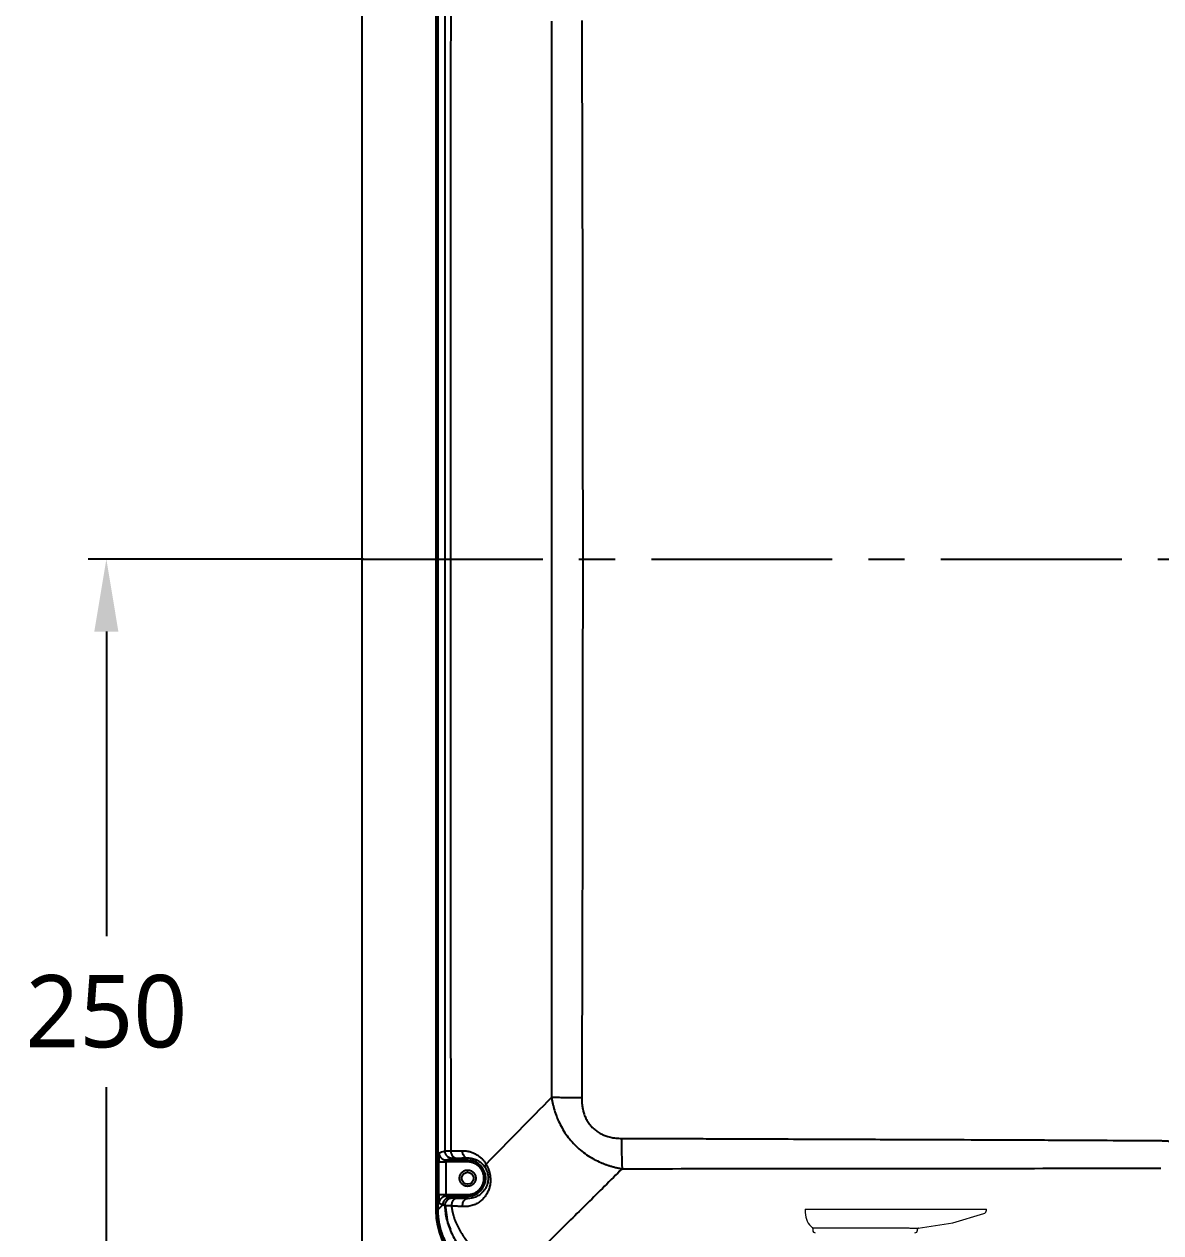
# Model space of a CAD drawing. Extents: x -4361 to 1554, y -156 to 2372.
# Drawn here: x -4322.5 to -4008.3, y 1405.2 to 1739.1 of the extents above; entities that cross this region are included whole.
import ezdxf

# ---------------------------------------------------------------- set-up
doc = ezdxf.new("R2010")
doc.units = 0
doc.header["$LTSCALE"] = 20
doc.header["$MEASUREMENT"] = 0
doc.linetypes.add('CENTER', pattern=[2, 1.25, -0.25, 0.25, -0.25])
doc.layers.get('0').update_dxf_attribs({"linetype": 'CONTINUOUS'})
doc.layers.get('DEFPOINTS').update_dxf_attribs({"linetype": 'CONTINUOUS'})
doc.layers.add('6', color=6, linetype='CONTINUOUS')
doc.layers.add('CENTER', color=2, linetype='CENTER')
doc.styles.get("Standard").update_dxf_attribs({"font": 'NanumGothic.ttf'})
doc.dimstyles.get("Standard").update_dxf_attribs({"dimtxt": 2.7, "dimasz": 2.5, "dimexe": 1.5, "dimexo": 1.5, "dimgap": 1.5, "dimtad": 1, "dimdec": 0, "dimlfac": 10, "dimzin": 0, "dimdsep": 46, "dimtxsty": 'Standard', "dimcen": 0, "dimclrt": 2, "dimadec": 0, "dimazin": 0, "dimtfac": 1, "dimtdec": 0, "dimtmove": 0, "dimatfit": 3, "dimfxl": 0, "dimtolj": 1, "dimtzin": 0, "dimarcsym": 0})

# ---------------------------------------------------------------- blocks, each defined once
blk = doc.blocks.new('*D61')
at = {"color": 3, "lineweight": -2}
for p, q in [((-4228.69, 1591.32), (-4304.76, 1591.32)), ((-4299.76, 1571.32), (-4299.76, 1487.21)), ((-4299.76, 1361.32), (-4299.76, 1445.43)), ((-4242.53, 1341.32), (-4304.76, 1341.32))]:
    blk.add_line(p, q, dxfattribs=at)
at = {"color": 3}
for points in [[(-4303.09, 1571.32), (-4296.43, 1571.32), (-4299.76, 1591.32)], [(-4303.09, 1361.32), (-4296.43, 1361.32), (-4299.76, 1341.32)]]:
    blk.add_solid(points, dxfattribs=at)
at = {"layer": 'DEFPOINTS', "color": 0}
for p in [(-4227.19, 1591.32), (-4299.76, 1341.32), (-4241.03, 1341.32)]:
    blk.add_point(p, dxfattribs=at)
at = {"color": 2, "insert": (-4299.76, 1466.32), "char_height": 20, "attachment_point": 5}
blk.add_mtext('\\A1;250', dxfattribs=at)
blk = doc.blocks.new('*D64')
at = {"color": 3, "lineweight": -2}
for p, q in [((-4208.69, 1772.82), (-4208.69, 1895.2)), ((-3483.73, 1591.97), (-3483.73, 1895.2)), ((-4188.69, 1890.2), (-3503.73, 1890.2))]:
    blk.add_line(p, q, dxfattribs=at)
at = {"color": 3}
for points in [[(-4188.69, 1893.53), (-4188.69, 1886.87), (-4208.69, 1890.2)], [(-3503.73, 1893.53), (-3503.73, 1886.87), (-3483.73, 1890.2)]]:
    blk.add_solid(points, dxfattribs=at)
at = {"layer": 'DEFPOINTS', "color": 0}
for p in [(-3483.73, 1890.2), (-4208.69, 1771.32), (-3483.73, 1590.47)]:
    blk.add_point(p, dxfattribs=at)
at = {"color": 2, "insert": (-3846.21, 1911.09), "char_height": 20, "attachment_point": 5}
blk.add_mtext('\\A1;725', dxfattribs=at)

msp = doc.modelspace()

# ---------------------------------------------------------------- linework, layer by layer
for p, q in [((-4208.69, 1771.32), (-4208.69, 1411.32)), ((-4208.42, 1771.04), (-4208.42, 1411.59)), ((-4208.16, 1771.04), (-4208.16, 1411.59)), ((-4199.91, 1425.32), (-4199.91, 1425.92)), ((-4207.86, 1415.82), (-4207.86, 1424.82)), ((-4199.91, 1424.82), (-4205.86, 1424.82)), ((-4205.86, 1415.82), (-4205.86, 1424.82)), ((-4199.91, 1425.32), (-4205.82, 1425.32)), ((-4199.91, 1424.82), (-4199.91, 1425.32)), ((-4207.86, 1415.82), (-4205.86, 1415.82)), ((-4205.86, 1415.82), (-4199.91, 1415.82)), ((-4199.91, 1415.82), (-4199.91, 1415.32)), ((-4205.82, 1415.32), (-4199.91, 1415.32)), ((-4199.91, 1415.32), (-4199.91, 1414.72))]:
    msp.add_line(p, q)
at = {"color": 7, "linetype": 'Continuous', "lineweight": 15}
for p, q in [((-4106.62, 1411.81), (-4106.62, 1410.81)), ((-4106.62, 1411.81), (-4090.06, 1411.81)), ((-4090.06, 1411.81), (-4073.1, 1411.81)), ((-4073.1, 1411.81), (-4056.54, 1411.81)), ((-4056.54, 1411.51), (-4056.54, 1411.81)), ((-4104.52, 1406.38), (-4104.52, 1405.93)), ((-4075.59, 1405.93), (-4075.59, 1406.25))]:
    msp.add_line(p, q, dxfattribs=at)
at = {"flags": 128}
for points in [[(-4207.85, 1426.37), (-4207.85, 1425.58), (-4207.83, 1424.82)], [(-4206.15, 1412.87), (-4205.49, 1408.2), (-4204.65, 1406.15)]]:
    msp.add_lwpolyline(points, dxfattribs=at)
at = {"color": 7, "linetype": 'Continuous', "lineweight": 15, "flags": 128}
msp.add_lwpolyline([(-4075.44, 1406.54), (-4065.84, 1408.02), (-4057.26, 1410.6)], dxfattribs=at)
msp.add_circle((-4199.91, 1420.32), 1.65)
for centre, radius, start, end in [((-4199.91, 1420.32), 5, 270, 90), ((-4181.65, 1414.67), 26.2, 177.4509, 180.8815), ((-4188.69, 1411.32), 20, 180, 270), ((-4204.01, 1415.82), 4.5, 240.8201, 242.981)]:
    msp.add_arc(centre, radius, start, end)
at = {"color": 7, "linetype": 'Continuous', "lineweight": 15}
for centre, radius, start, end in [((-4101.17, 1410.82), 5.45, 180.0567, 231.5751), ((-4057.47, 1411.44), 0.913, 284.3178, 4.0579), ((-4104.82, 1406.38), 0.299, 0.1481, 41.8146), ((-4103.83, 1405.93), 0.698, 180, 270), ((-4076.29, 1405.93), 0.698, 270, 0), ((-4075.3, 1406.25), 0.299, 89.7768, 179.9612)]:
    msp.add_arc(centre, radius, start, end, dxfattribs=at)
for points, knots in [([(-4206.24, 1765.77), (-4206.24, 1709.46), (-4206.24, 1653.14), (-4206.24, 1540.5), (-4206.24, 1484.18), (-4206.24, 1427.87)], [0, 0, 0, 0, 0.5, 0.5, 1, 1, 1, 1]), ([(-4204.56, 1765.75), (-4204.58, 1754.97), (-4204.61, 1733.17), (-4204.64, 1700.13), (-4204.66, 1666.37), (-4204.68, 1631.9), (-4204.68, 1589.31), (-4204.67, 1539.42), (-4204.64, 1483.06), (-4204.6, 1446.08), (-4204.58, 1427.89)], [0, 0, 0, 0, 0.095708, 0.193532, 0.293459, 0.395477, 0.499572, 0.671651, 0.83848, 1, 1, 1, 1]), ([(-4176.73, 1740), (-4176.74, 1690.45), (-4176.74, 1640.88), (-4176.74, 1541.76), (-4176.74, 1492.19), (-4176.73, 1442.64)], [0, 0, 0, 0, 0.5, 0.5, 1, 1, 1, 1]), ([(-4168.39, 1740.15), (-4168.38, 1738), (-4168.37, 1733.79), (-4168.34, 1727.59), (-4168.32, 1720.34), (-4168.3, 1712.17), (-4168.26, 1699.77), (-4168.23, 1687.48), (-4168.2, 1675.08), (-4168.19, 1665.78), (-4168.17, 1656.48), (-4168.16, 1647.18), (-4168.15, 1637.87), (-4168.14, 1628.56), (-4168.13, 1619.25), (-4168.13, 1611.48), (-4168.12, 1605.27), (-4168.12, 1600.62), (-4168.12, 1595.98), (-4168.12, 1591.32), (-4168.12, 1586.66), (-4168.12, 1582.02), (-4168.12, 1577.37), (-4168.13, 1571.16), (-4168.13, 1563.39), (-4168.14, 1554.08), (-4168.15, 1544.77), (-4168.16, 1535.46), (-4168.17, 1526.16), (-4168.19, 1516.86), (-4168.2, 1507.55), (-4168.23, 1495.16), (-4168.26, 1482.87), (-4168.3, 1470.47), (-4168.32, 1461.27), (-4168.36, 1451.87), (-4168.38, 1445.68), (-4168.39, 1442.49)], [0, 0, 0, 0, 0.021661, 0.042477, 0.062447, 0.094741, 0.124905, 0.187376, 0.218618, 0.249864, 0.281114, 0.31237, 0.343632, 0.374899, 0.40617, 0.437445, 0.453241, 0.468722, 0.48436, 0.499999, 0.515638, 0.531277, 0.546758, 0.562554, 0.593829, 0.6251, 0.656367, 0.687629, 0.718885, 0.750135, 0.781382, 0.812623, 0.875095, 0.905258, 0.937552, 0.967825, 1, 1, 1, 1]), ([(-4168.39, 1442.49), (-4169.16, 1442.49), (-4169.95, 1442.5), (-4171.49, 1442.52), (-4172.25, 1442.53), (-4173.69, 1442.56), (-4174.38, 1442.57), (-4175.64, 1442.61), (-4176.22, 1442.62), (-4176.73, 1442.64)], [0, 0, 0, 0, 0.25, 0.25, 0.5, 0.5, 0.75, 0.75, 1, 1, 1, 1]), ([(-4176.73, 1442.64), (-4176.7, 1442.49), (-4176.65, 1442.17), (-4176.57, 1441.71), (-4176.48, 1441.26), (-4176.38, 1440.82), (-4176.28, 1440.39), (-4176.17, 1439.97), (-4175.93, 1439.08), (-4175.5, 1437.76), (-4174.77, 1435.96), (-4173.86, 1434.2), (-4172.74, 1432.41), (-4171.44, 1430.72), (-4169.96, 1429.15), (-4168.35, 1427.74), (-4166.67, 1426.53), (-4164.92, 1425.49), (-4163.5, 1424.81), (-4162.38, 1424.35), (-4161.6, 1424.06), (-4160.79, 1423.79), (-4159.95, 1423.53), (-4159.07, 1423.31), (-4158.16, 1423.1), (-4157.53, 1422.99), (-4157.22, 1422.94)], [0, 0, 0, 0, 0.016168, 0.032044, 0.047624, 0.062908, 0.077893, 0.092578, 0.106959, 0.171505, 0.232441, 0.303521, 0.37161, 0.445157, 0.517434, 0.588306, 0.660575, 0.725077, 0.792405, 0.81926, 0.847075, 0.875831, 0.905518, 0.936119, 0.967616, 1, 1, 1, 1]), ([(-4168.39, 1442.49), (-4168.39, 1442.35), (-4168.39, 1442.08), (-4168.37, 1441.67), (-4168.35, 1441.27), (-4168.32, 1440.87), (-4168.26, 1440.42), (-4168.19, 1439.93), (-4168.1, 1439.47), (-4168.02, 1439.1), (-4167.92, 1438.73), (-4167.73, 1438.05), (-4167.37, 1437.12), (-4166.81, 1436.03), (-4166.11, 1435.02), (-4165.28, 1434.12), (-4164.35, 1433.34), (-4163.34, 1432.7), (-4162.28, 1432.2), (-4161.33, 1431.86), (-4160.47, 1431.64), (-4159.74, 1431.5), (-4158.99, 1431.4), (-4158.2, 1431.33), (-4157.67, 1431.32), (-4157.4, 1431.32)], [0, 0, 0, 0, 0.023179, 0.046126, 0.068856, 0.091385, 0.113731, 0.145316, 0.176479, 0.19263, 0.208938, 0.24198, 0.310945, 0.378391, 0.448139, 0.517514, 0.585333, 0.654359, 0.718147, 0.784071, 0.825132, 0.867134, 0.910204, 0.954457, 1, 1, 1, 1]), ([(-4157.4, 1431.32), (-4155.19, 1431.31), (-4150.75, 1431.29), (-4144.08, 1431.27), (-4137.36, 1431.25), (-4128.94, 1431.22), (-4118.77, 1431.18), (-4104.3, 1431.12), (-4086.91, 1431.06), (-4068.23, 1430.99), (-4050.6, 1430.92), (-4035.55, 1430.85), (-4021.4, 1430.78), (-4012.76, 1430.72), (-4008.38, 1430.69)], [0, 0, 0, 0, 0.04459, 0.089379, 0.134462, 0.179929, 0.258905, 0.339325, 0.471333, 0.608824, 0.715458, 0.826175, 0.911718, 1, 1, 1, 1]), ([(-4157.4, 1431.32), (-4157.41, 1430.55), (-4157.4, 1429.77), (-4157.39, 1428.24), (-4157.38, 1427.48), (-4157.34, 1426.02), (-4157.32, 1425.33), (-4157.28, 1424.05), (-4157.25, 1423.46), (-4157.22, 1422.94)], [0, 0, 0, 0, 0.25, 0.25, 0.5, 0.5, 0.75, 0.75, 1, 1, 1, 1]), ([(-4008.38, 1430.69), (-4008.21, 1430.69), (-4007.88, 1430.69), (-4007.39, 1430.67), (-4006.9, 1430.65), (-4006.42, 1430.61), (-4005.95, 1430.56), (-4005.49, 1430.51), (-4005.19, 1430.47), (-4005.04, 1430.44)], [0, 0, 0, 0, 0.149624, 0.296898, 0.441874, 0.584609, 0.725165, 0.863606, 1, 1, 1, 1]), ([(-4207.86, 1424.82), (-4207.86, 1425.14), (-4207.86, 1425.62), (-4207.85, 1426.08), (-4207.85, 1426.22), (-4207.85, 1426.24)], [0, 0, 0, 0, 0.629994, 0.966249, 1, 1, 1, 1]), ([(-4207.85, 1426.24), (-4207.85, 1426.36), (-4207.85, 1426.62), (-4207.84, 1426.92), (-4207.83, 1427.23), (-4207.82, 1427.29), (-4207.81, 1427.32)], [0, 0, 0, 0, 0.190145, 0.399701, 0.609445, 1, 1, 1, 1]), ([(-4207.81, 1427.32), (-4207.79, 1427.07), (-4207.75, 1426.69), (-4207.5, 1426.22), (-4207.24, 1425.9), (-4206.92, 1425.64), (-4206.57, 1425.44), (-4206.32, 1425.41), (-4206.2, 1425.4)], [0, 0, 0, 0, 0.273418, 0.420606, 0.570918, 0.721226, 0.868407, 1, 1, 1, 1]), ([(-4206.24, 1427.87), (-4206.23, 1427.87), (-4206.23, 1427.87), (-4206.2, 1427.87), (-4206.17, 1427.87), (-4206.12, 1427.87), (-4206.07, 1427.87), (-4206.02, 1427.87), (-4205.95, 1427.88), (-4205.88, 1427.88), (-4205.81, 1427.88), (-4205.73, 1427.88), (-4205.65, 1427.88), (-4205.57, 1427.88), (-4205.48, 1427.88), (-4205.39, 1427.88), (-4205.31, 1427.88), (-4205.22, 1427.89), (-4205.13, 1427.89), (-4205.05, 1427.89), (-4204.96, 1427.89), (-4204.88, 1427.89), (-4204.8, 1427.89), (-4204.72, 1427.89), (-4204.65, 1427.89), (-4204.6, 1427.89), (-4204.58, 1427.89)], [0, 0, 0, 0, 0.058471, 0.115757, 0.171793, 0.226521, 0.279887, 0.331844, 0.382351, 0.43137, 0.47887, 0.524825, 0.569213, 0.612016, 0.65322, 0.692815, 0.730796, 0.767157, 0.801897, 0.835018, 0.866522, 0.896414, 0.924701, 0.951388, 0.976485, 1, 1, 1, 1]), ([(-4206.24, 1427.87), (-4206.24, 1427.63), (-4206.19, 1427.38), (-4206, 1426.88), (-4205.85, 1426.65), (-4205.46, 1426.26), (-4205.22, 1426.1), (-4204.73, 1425.91), (-4204.47, 1425.87), (-4204.24, 1425.87)], [0, 0, 0, 0, 0.25, 0.25, 0.5, 0.5, 0.75, 0.75, 1, 1, 1, 1]), ([(-4204.58, 1427.89), (-4204.05, 1427.9), (-4203, 1427.91), (-4201.95, 1427.92), (-4201.43, 1427.92)], [0, 0, 0, 0, 0.502255, 1, 1, 1, 1]), ([(-4204.58, 1427.89), (-4204.58, 1427.66), (-4204.54, 1427.4), (-4204.39, 1426.91), (-4204.28, 1426.68), (-4203.98, 1426.29), (-4203.8, 1426.13), (-4203.42, 1425.94), (-4203.23, 1425.89), (-4203.05, 1425.89)], [0, 0, 0, 0, 0.25, 0.25, 0.5, 0.5, 0.75, 0.75, 1, 1, 1, 1]), ([(-4204.24, 1425.87), (-4204.22, 1425.87), (-4204.11, 1425.88), (-4203.7, 1425.88), (-4203.41, 1425.89), (-4203.05, 1425.89)], [0, 0, 0, 0, 0.5, 0.5, 1, 1, 1, 1]), ([(-4201.43, 1427.92), (-4201.34, 1427.92), (-4201.17, 1427.92), (-4200.9, 1427.91), (-4200.64, 1427.89), (-4200.38, 1427.86), (-4200.12, 1427.82), (-4199.86, 1427.77), (-4199.61, 1427.72), (-4199.12, 1427.59), (-4198.43, 1427.36), (-4197.55, 1426.92), (-4196.75, 1426.39), (-4196.16, 1425.88), (-4195.75, 1425.47), (-4195.5, 1425.18), (-4195.26, 1424.87), (-4195.04, 1424.56), (-4194.9, 1424.34), (-4194.83, 1424.23)], [0, 0, 0, 0, 0.036922, 0.073648, 0.110197, 0.146586, 0.182834, 0.21896, 0.254981, 0.290917, 0.423122, 0.55144, 0.671583, 0.786404, 0.830956, 0.874473, 0.91707, 0.958869, 1, 1, 1, 1]), ([(-4201.43, 1427.92), (-4201.43, 1427.69), (-4201.4, 1427.43), (-4201.25, 1426.94), (-4201.13, 1426.71), (-4200.83, 1426.32), (-4200.65, 1426.17), (-4200.28, 1425.97), (-4200.09, 1425.93), (-4199.91, 1425.92)], [0, 0, 0, 0, 0.25, 0.25, 0.5, 0.5, 0.75, 0.75, 1, 1, 1, 1]), ([(-4199.91, 1425.92), (-4199.47, 1425.93), (-4199.03, 1425.89), (-4198.17, 1425.69), (-4197.73, 1425.54), (-4196.89, 1425.12), (-4196.48, 1424.84), (-4195.71, 1424.15), (-4195.35, 1423.73), (-4195.04, 1423.22)], [0, 0, 0, 0, 0.25, 0.25, 0.5, 0.5, 0.75, 0.75, 1, 1, 1, 1]), ([(-4207.79, 1424.82), (-4207.77, 1424.82), (-4207.71, 1424.82), (-4207.29, 1424.82), (-4206.64, 1424.82), (-4206.12, 1424.82), (-4205.86, 1424.82)], [0, 0, 0, 0, 0.166228, 0.444152, 0.722083, 1, 1, 1, 1]), ([(-4205.86, 1424.82), (-4205.86, 1424.95), (-4205.85, 1425.08), (-4205.84, 1425.27), (-4205.83, 1425.32), (-4205.82, 1425.32)], [0, 0, 0, 0, 0.5, 0.5, 1, 1, 1, 1]), ([(-4199.91, 1418.07), (-4199.96, 1418.07), (-4200.05, 1418.07), (-4200.19, 1418.09), (-4200.33, 1418.11), (-4200.47, 1418.14), (-4200.61, 1418.18), (-4200.84, 1418.26), (-4201.15, 1418.43), (-4201.51, 1418.72), (-4201.8, 1419.08), (-4202.01, 1419.48), (-4202.13, 1419.9), (-4202.17, 1420.32), (-4202.13, 1420.74), (-4202.01, 1421.16), (-4201.8, 1421.56), (-4201.51, 1421.92), (-4201.15, 1422.21), (-4200.8, 1422.4), (-4200.47, 1422.5), (-4200.19, 1422.56), (-4200, 1422.57), (-4199.91, 1422.57)], [0, 0, 0, 0, 0.020165, 0.0401667, 0.0600842, 0.0799973, 0.099986, 0.1201294, 0.1850729, 0.2500923, 0.3150359, 0.3800554, 0.4400045, 0.5000288, 0.5599779, 0.6200022, 0.6849457, 0.7499652, 0.8149087, 0.8799282, 0.9200087, 0.9598192, 1, 1, 1, 1]), ([(-4194.83, 1424.23), (-4194.79, 1424.16), (-4194.72, 1424.03), (-4194.61, 1423.82), (-4194.5, 1423.62), (-4194.4, 1423.4), (-4194.31, 1423.19), (-4194.22, 1422.97), (-4194.13, 1422.75), (-4194.06, 1422.53), (-4193.98, 1422.31), (-4193.92, 1422.08), (-4193.86, 1421.85), (-4193.75, 1421.39), (-4193.64, 1420.68), (-4193.59, 1419.69), (-4193.67, 1418.68), (-4193.89, 1417.65), (-4194.26, 1416.66), (-4194.78, 1415.7), (-4195.44, 1414.82), (-4196.29, 1414.01), (-4197.29, 1413.33), (-4198.26, 1412.9), (-4199.11, 1412.65), (-4199.73, 1412.53), (-4200.29, 1412.47), (-4200.8, 1412.45), (-4201.13, 1412.46), (-4201.3, 1412.47)], [0, 0, 0, 0, 0.013434, 0.026639, 0.039632, 0.052432, 0.065061, 0.077539, 0.089888, 0.102133, 0.114295, 0.126401, 0.138475, 0.150541, 0.19834, 0.246893, 0.300545, 0.356919, 0.418216, 0.48263, 0.553639, 0.627161, 0.711256, 0.797104, 0.845321, 0.893964, 0.929211, 0.964532, 1, 1, 1, 1]), ([(-4199.91, 1415.82), (-4199.84, 1415.82), (-4199.7, 1415.82), (-4199.48, 1415.83), (-4199.27, 1415.86), (-4199.07, 1415.89), (-4198.86, 1415.94), (-4198.65, 1415.99), (-4198.45, 1416.06), (-4198.18, 1416.16), (-4197.83, 1416.31), (-4197.44, 1416.54), (-4197.07, 1416.82), (-4196.6, 1417.23), (-4196.12, 1417.83), (-4195.7, 1418.63), (-4195.46, 1419.47), (-4195.38, 1420.32), (-4195.46, 1421.17), (-4195.7, 1422.01), (-4196.12, 1422.81), (-4196.6, 1423.41), (-4197.07, 1423.82), (-4197.44, 1424.09), (-4197.83, 1424.33), (-4198.24, 1424.51), (-4198.65, 1424.65), (-4199.06, 1424.75), (-4199.49, 1424.81), (-4199.77, 1424.82), (-4199.91, 1424.82)], [0, 0, 0, 0, 0.015134, 0.030167, 0.045131, 0.06006, 0.074987, 0.089948, 0.104974, 0.1201, 0.152258, 0.184453, 0.217296, 0.250176, 0.315811, 0.380082, 0.44003, 0.500016, 0.559965, 0.61995, 0.684221, 0.749856, 0.782699, 0.815579, 0.847737, 0.879933, 0.910063, 0.939938, 0.969827, 1, 1, 1, 1]), ([(-4199.91, 1422.57), (-4199.86, 1422.57), (-4199.77, 1422.57), (-4199.63, 1422.55), (-4199.49, 1422.53), (-4199.35, 1422.5), (-4199.22, 1422.46), (-4198.98, 1422.38), (-4198.67, 1422.21), (-4198.31, 1421.92), (-4198.02, 1421.56), (-4197.81, 1421.16), (-4197.69, 1420.74), (-4197.65, 1420.32), (-4197.69, 1419.9), (-4197.81, 1419.48), (-4198.02, 1419.08), (-4198.31, 1418.72), (-4198.67, 1418.43), (-4199.02, 1418.24), (-4199.35, 1418.13), (-4199.63, 1418.08), (-4199.82, 1418.07), (-4199.91, 1418.07)], [0, 0, 0, 0, 0.020165, 0.040167, 0.060084, 0.079997, 0.099986, 0.120129, 0.185073, 0.250092, 0.315036, 0.380055, 0.440004, 0.500029, 0.559978, 0.620002, 0.684946, 0.749965, 0.814909, 0.879928, 0.920009, 0.959819, 1, 1, 1, 1]), ([(-4194.83, 1424.23), (-4194.98, 1424.02), (-4195.07, 1423.82), (-4195.13, 1423.47), (-4195.1, 1423.33), (-4195.04, 1423.22)], [0, 0, 0, 0, 0.5, 0.5, 1, 1, 1, 1]), ([(-4195.04, 1423.22), (-4194.91, 1422.99), (-4194.66, 1422.54), (-4194.38, 1421.72), (-4194.3, 1421.14), (-4194.26, 1420.87)], [0, 0, 0, 0, 0.361655, 0.691331, 1, 1, 1, 1]), ([(-4157.22, 1422.94), (-4158.84, 1421.33), (-4162.04, 1418.14), (-4166.78, 1413.43), (-4171.4, 1408.85), (-4175.9, 1404.4), (-4180.28, 1400.08), (-4183.16, 1397.24), (-4184.58, 1395.84)], [0, 0, 0, 0, 0.178388, 0.35209, 0.521105, 0.68543, 0.845062, 1, 1, 1, 1]), ([(-4157.22, 1422.94), (-4144.82, 1422.95), (-4132.42, 1422.96), (-4107.62, 1422.98), (-4095.21, 1422.98), (-4070.39, 1423.01), (-4057.98, 1423.02), (-4033.17, 1423.06), (-4020.76, 1423.08), (-4008.35, 1423.1)], [0, 0, 0, 0, 0.25, 0.25, 0.5, 0.5, 0.75, 0.75, 1, 1, 1, 1]), ([(-4194.25, 1420.47), (-4194.25, 1420.27), (-4194.23, 1419.79), (-4194.37, 1419.05), (-4194.6, 1418.29), (-4194.93, 1417.58), (-4195.47, 1416.76), (-4196.29, 1415.92), (-4197.27, 1415.31), (-4198.17, 1414.96), (-4199, 1414.75), (-4199.6, 1414.73), (-4199.91, 1414.72)], [0, 0, 0, 0, 0.045522, 0.115321, 0.195571, 0.269053, 0.352522, 0.512867, 0.67485, 0.769952, 0.87834, 1, 1, 1, 1]), ([(-4194.26, 1420.87), (-4194.26, 1420.84), (-4194.23, 1420.71), (-4194.24, 1420.58), (-4194.25, 1420.47)], [0, 0, 0, 0, 0.158287, 1, 1, 1, 1]), ([(-4207.85, 1414.4), (-4207.85, 1414.41), (-4207.85, 1414.56), (-4207.86, 1415.02), (-4207.86, 1415.5), (-4207.86, 1415.82)], [0, 0, 0, 0, 0.034288, 0.370629, 1, 1, 1, 1]), ([(-4205.82, 1415.32), (-4205.83, 1415.32), (-4205.84, 1415.37), (-4205.85, 1415.56), (-4205.86, 1415.69), (-4205.86, 1415.82)], [0, 0, 0, 0, 0.5, 0.5, 1, 1, 1, 1]), ([(-4206.81, 1412.94), (-4206.86, 1412.89), (-4206.96, 1412.79), (-4207.09, 1412.66), (-4207.22, 1412.53), (-4207.35, 1412.4), (-4207.46, 1412.29), (-4207.57, 1412.18), (-4207.68, 1412.07), (-4207.78, 1411.98), (-4207.87, 1411.89), (-4207.95, 1411.8), (-4208.03, 1411.73), (-4208.1, 1411.66), (-4208.14, 1411.62), (-4208.16, 1411.59)], [0, 0, 0, 0, 0.076887, 0.153779, 0.230678, 0.307583, 0.384494, 0.461411, 0.538334, 0.615263, 0.692198, 0.769139, 0.846087, 0.92304, 1, 1, 1, 1]), ([(-4207.81, 1413.32), (-4207.82, 1413.35), (-4207.83, 1413.41), (-4207.84, 1413.72), (-4207.85, 1414.02), (-4207.85, 1414.28), (-4207.85, 1414.4)], [0, 0, 0, 0, 0.390795, 0.600207, 0.810361, 1, 1, 1, 1]), ([(-4205.82, 1415.32), (-4206.07, 1415.29), (-4206.45, 1415.25), (-4206.92, 1415), (-4207.24, 1414.74), (-4207.5, 1414.42), (-4207.75, 1413.95), (-4207.79, 1413.57), (-4207.81, 1413.32)], [0, 0, 0, 0, 0.239464, 0.368362, 0.499999, 0.63164, 0.760541, 1, 1, 1, 1]), ([(-4204.81, 1414.94), (-4205.05, 1414.94), (-4205.3, 1414.89), (-4205.79, 1414.7), (-4206.03, 1414.55), (-4206.42, 1414.16), (-4206.57, 1413.92), (-4206.77, 1413.43), (-4206.81, 1413.17), (-4206.81, 1412.94)], [0, 0, 0, 0, 0.25, 0.25, 0.5, 0.5, 0.75, 0.75, 1, 1, 1, 1]), ([(-4206.22, 1412.69), (-4206.28, 1412.71), (-4206.38, 1412.75), (-4206.53, 1412.82), (-4206.68, 1412.88), (-4206.77, 1412.92), (-4206.81, 1412.94)], [0, 0, 0, 0, 0.251267, 0.501689, 0.751266, 1, 1, 1, 1]), ([(-4204.23, 1414.77), (-4204.47, 1414.77), (-4204.73, 1414.73), (-4205.23, 1414.52), (-4205.47, 1414.36), (-4205.86, 1413.95), (-4206.01, 1413.71), (-4206.2, 1413.19), (-4206.23, 1412.93), (-4206.22, 1412.69)], [0, 0, 0, 0, 0.25, 0.25, 0.5, 0.5, 0.75, 0.75, 1, 1, 1, 1]), ([(-4206.22, 1412.69), (-4206.18, 1412.08), (-4206.1, 1410.84), (-4205.73, 1408.94), (-4205.29, 1407.35), (-4204.9, 1406.4), (-4204.77, 1406.1)], [0, 0, 0, 0, 0.272107, 0.546182, 0.853824, 1, 1, 1, 1]), ([(-4204.4, 1412.66), (-4204.9, 1412.66), (-4205.76, 1412.66), (-4205.96, 1412.68), (-4206.05, 1412.68)], [0, 0, 0, 0, 0.573265, 1, 1, 1, 1]), ([(-4202.93, 1414.75), (-4203.1, 1414.75), (-4203.29, 1414.7), (-4203.66, 1414.5), (-4203.84, 1414.34), (-4204.13, 1413.93), (-4204.24, 1413.68), (-4204.38, 1413.17), (-4204.41, 1412.9), (-4204.4, 1412.66)], [0, 0, 0, 0, 0.25, 0.25, 0.5, 0.5, 0.75, 0.75, 1, 1, 1, 1]), ([(-4204.4, 1412.66), (-4204.39, 1412.53), (-4204.35, 1412.29), (-4204.3, 1411.93), (-4204.23, 1411.56), (-4204.15, 1411.19), (-4204.07, 1410.82), (-4203.98, 1410.44), (-4203.87, 1410.07), (-4203.65, 1409.32), (-4203.25, 1408.2), (-4202.59, 1406.75), (-4201.8, 1405.33), (-4200.58, 1403.53), (-4198.78, 1401.45), (-4196.66, 1399.7), (-4194.82, 1398.52), (-4193.39, 1397.77), (-4191.93, 1397.14), (-4190.69, 1396.74), (-4189.69, 1396.48), (-4188.94, 1396.32), (-4188.21, 1396.2), (-4187.72, 1396.14), (-4187.47, 1396.12)], [0, 0, 0, 0, 0.014398, 0.028932, 0.04361, 0.058437, 0.073419, 0.088562, 0.103872, 0.119355, 0.180898, 0.244185, 0.307861, 0.372306, 0.501573, 0.630567, 0.694761, 0.757836, 0.820572, 0.881501, 0.911987, 0.941864, 0.971184, 1, 1, 1, 1]), ([(-4201.3, 1412.47), (-4201.51, 1412.48), (-4201.91, 1412.5), (-4202.49, 1412.54), (-4203.03, 1412.57), (-4203.52, 1412.6), (-4203.98, 1412.63), (-4204.26, 1412.65), (-4204.4, 1412.66)], [0, 0, 0, 0, 0.196122, 0.380414, 0.552913, 0.713653, 0.862671, 1, 1, 1, 1]), ([(-4202.93, 1414.75), (-4203.32, 1414.75), (-4203.64, 1414.75), (-4204.08, 1414.76), (-4204.21, 1414.77), (-4204.23, 1414.77)], [0, 0, 0, 0, 0.5, 0.5, 1, 1, 1, 1]), ([(-4201.3, 1412.47), (-4201.32, 1412.72), (-4201.31, 1412.99), (-4201.2, 1413.54), (-4201.1, 1413.81), (-4200.82, 1414.26), (-4200.64, 1414.44), (-4200.28, 1414.67), (-4200.09, 1414.72), (-4199.91, 1414.72)], [0, 0, 0, 0, 0.25, 0.25, 0.5, 0.5, 0.75, 0.75, 1, 1, 1, 1]), ([(-4208.16, 1411.59), (-4208.23, 1411.59), (-4208.3, 1411.59), (-4208.39, 1411.59), (-4208.41, 1411.59), (-4208.42, 1411.59)], [0, 0, 0, 0, 0.5, 0.5, 1, 1, 1, 1]), ([(-4208.16, 1411.32), (-4208.23, 1411.32), (-4208.29, 1411.32), (-4208.39, 1411.32), (-4208.41, 1411.32), (-4208.42, 1411.32)], [0, 0, 0, 0, 0.5, 0.5, 1, 1, 1, 1]), ([(-4208.42, 1411.32), (-4208.35, 1410.14), (-4208.22, 1407.6), (-4207.22, 1404.26), (-4205.84, 1401.49), (-4204.78, 1399.79), (-4204.06, 1398.99), (-4203.89, 1398.8)], [0, 0, 0, 0, 0.26022, 0.560478, 0.761601, 0.944664, 1, 1, 1, 1]), ([(-4208.16, 1411.32), (-4208.16, 1411.16), (-4208.15, 1410.86), (-4208.13, 1410.4), (-4208.09, 1409.95), (-4208.05, 1409.51), (-4208, 1409.07), (-4207.94, 1408.65), (-4207.87, 1408.23), (-4207.8, 1407.81), (-4207.71, 1407.41), (-4207.62, 1407.02), (-4207.53, 1406.63), (-4207.43, 1406.26), (-4207.32, 1405.89), (-4207.21, 1405.54), (-4207.09, 1405.19), (-4206.98, 1404.85), (-4206.85, 1404.53), (-4206.73, 1404.21), (-4206.4, 1403.42), (-4205.8, 1402.16), (-4204.8, 1400.52), (-4203.66, 1399), (-4202.4, 1397.61), (-4201, 1396.34), (-4199.49, 1395.2), (-4197.85, 1394.21), (-4196.5, 1393.56), (-4195.5, 1393.16), (-4194.88, 1392.93), (-4194.22, 1392.71), (-4193.52, 1392.51), (-4192.79, 1392.33), (-4192.02, 1392.17), (-4191.23, 1392.04), (-4190.4, 1391.94), (-4189.55, 1391.87), (-4188.98, 1391.86), (-4188.69, 1391.85)], [0, 0, 0, 0, 0.015133, 0.030099, 0.044888, 0.059488, 0.073891, 0.088086, 0.102065, 0.115819, 0.129339, 0.142618, 0.155646, 0.168417, 0.180924, 0.193159, 0.205117, 0.216791, 0.228176, 0.239267, 0.250058, 0.313327, 0.376289, 0.438618, 0.500006, 0.561392, 0.62372, 0.686682, 0.749954, 0.770717, 0.792544, 0.815397, 0.839235, 0.864011, 0.889673, 0.916165, 0.943428, 0.971396, 1, 1, 1, 1]), ([(-4205.97, 1411.59), (-4206.04, 1411.62), (-4206.1, 1411.65), (-4206.13, 1411.7), (-4206.14, 1411.7)], [0, 0, 0, 0, 0.989804, 1, 1, 1, 1]), ([(-4204.77, 1406.1), (-4204.69, 1405.88), (-4204.14, 1404.5), (-4202.72, 1402.11), (-4200.75, 1399.79), (-4199.04, 1398.28), (-4197.83, 1397.37), (-4196.56, 1396.55), (-4195.22, 1395.83), (-4193.79, 1395.19), (-4192.1, 1394.61), (-4190.55, 1394.2), (-4189.49, 1394.07), (-4189.16, 1394.03)], [0, 0, 0, 0, 0.032956, 0.216022, 0.399681, 0.472242, 0.546282, 0.61887, 0.691572, 0.767926, 0.845266, 0.951043, 1, 1, 1, 1])]:
    msp.add_open_spline(points, degree=3, knots=knots)
for points, degree in [([(-4176.73, 1442.64), (-4182.76, 1436.52), (-4188.79, 1430.38), (-4194.83, 1424.23)], 3), ([(-4207.81, 1427.32), (-4207.45, 1427.5), (-4206.92, 1427.68), (-4206.24, 1427.87)], 3), ([(-4205.82, 1425.32), (-4205.45, 1425.5), (-4204.93, 1425.69), (-4204.24, 1425.87)], 3), ([(-4203.05, 1425.89), (-4202.01, 1425.9), (-4200.96, 1425.91), (-4199.91, 1425.92)], 3), ([(-4207.86, 1424.82), (-4207.79, 1424.82)], 1), ([(-4206.2, 1425.4), (-4205.82, 1425.32)], 1), ([(-4206.81, 1412.94), (-4207.22, 1413.06), (-4207.56, 1413.19), (-4207.81, 1413.32)], 3), ([(-4206.05, 1412.68), (-4206.22, 1412.69)], 1), ([(-4204.81, 1414.94), (-4205.23, 1415.06), (-4205.56, 1415.19), (-4205.82, 1415.32)], 3), ([(-4204.23, 1414.77), (-4204.44, 1414.83), (-4204.64, 1414.88), (-4204.81, 1414.94)], 3), ([(-4199.91, 1414.72), (-4200.94, 1414.73), (-4201.95, 1414.74), (-4202.93, 1414.75)], 3), ([(-4208.42, 1411.32), (-4208.59, 1411.32), (-4208.68, 1411.32), (-4208.69, 1411.32)], 3), ([(-4208.42, 1411.32), (-4208.42, 1411.41), (-4208.42, 1411.5), (-4208.42, 1411.59)], 3), ([(-4208.16, 1411.59), (-4208.16, 1411.5), (-4208.16, 1411.41), (-4208.16, 1411.32)], 3)]:
    msp.add_open_spline(points, degree=degree)
msp.add_open_spline([(-4104.56, 1406.61), (-4104.58, 1406.61), (-4104.67, 1406.61), (-4104.32, 1406.61), (-4103.65, 1406.61), (-4102.55, 1406.61), (-4101.1, 1406.61), (-4099.32, 1406.61), (-4097.3, 1406.61), (-4095.05, 1406.61), (-4092.68, 1406.61), (-4090.22, 1406.61), (-4087.76, 1406.61), (-4085.35, 1406.61), (-4083.07, 1406.6), (-4080.96, 1406.58), (-4079.13, 1406.57), (-4077.6, 1406.56), (-4076.44, 1406.55), (-4075.65, 1406.55), (-4075.35, 1406.55), (-4075.33, 1406.55), (-4075.32, 1406.55)], degree=3, knots=[0, 0, 0, 0, 0.01935, 0.069278, 0.120511, 0.173222, 0.227449, 0.280157, 0.334371, 0.387091, 0.441336, 0.494112, 0.548394, 0.601356, 0.655757, 0.708832, 0.763538, 0.816783, 0.871614, 0.924927, 0.979808, 1, 1, 1, 1], dxfattribs=at)
at = {"layer": '6'}
msp.add_lwpolyline([(-3229.15, 2116.35), (-4229.15, 2116.35), (-4229.15, 191.32), (-2301.65, 191.32), (-2301.65, 1216.32)], dxfattribs=at)
at = {"layer": 'CENTER', "color": 1, "linetype": 'CENTER', "ltscale": 2}
msp.add_line((-4229.15, 1591.32), (-3448.02, 1591.32), dxfattribs=at)

# ---------------------------------------------------------------- dimensions: what is measured, and where the dimension line sits
for base, p1, p2, angle, override, picture, middle in [((-3483.73, 1890.2), (-4208.69, 1771.32), (-3483.73, 1590.47), 180, {"dimtxt": 20, "dimasz": 20, "dimexe": 5, "dimgap": 10, "dimlfac": 1, "dimzin": 8, "dimclrd": 3, "dimclre": 3, "dimazin": 2}, '*D64', (-3846.21, 1911.09)), ((-4299.76, 1341.32), (-4227.19, 1591.32), (-4241.03, 1341.32), 90, {"dimtxt": 20, "dimasz": 20, "dimexe": 5, "dimgap": 10, "dimtih": 1, "dimtoh": 1, "dimlfac": 1, "dimzin": 12, "dimclrd": 3, "dimclre": 3, "dimazin": 2, "dimarcsym": 1}, '*D61', (-4299.76, 1466.32))]:
    dim = msp.add_linear_dim(base=base, p1=p1, p2=p2, angle=angle, dimstyle='Standard', override=override)
    dim.commit()
    dim.dimension.update_dxf_attribs({"geometry": picture, "text_midpoint": middle})

doc.saveas('drawing.dxf')
